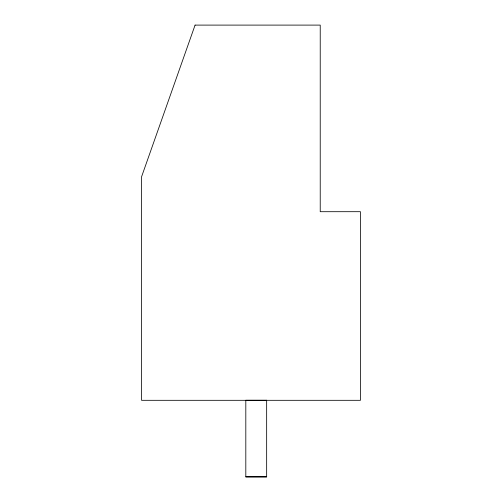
<?xml version="1.0" encoding="UTF-8"?>
<svg xmlns="http://www.w3.org/2000/svg" width="502" height="502" viewBox="0 0 502 502"><rect width="100%" height="100%" fill="white"/><g stroke="black" fill="none" stroke-linecap="round" stroke-linejoin="round"><path stroke-width="0.75" d="M245.811 476.831L266.656 476.831M195.077 25.1L141.564 176.798L141.564 400.314L360.436 400.314L360.436 211.693L320.226 211.706L320.226 25.1L195.077 25.1M266.656 400.245L245.811 400.245L245.811 476.9L266.656 476.9L266.656 400.245"/></g></svg>
